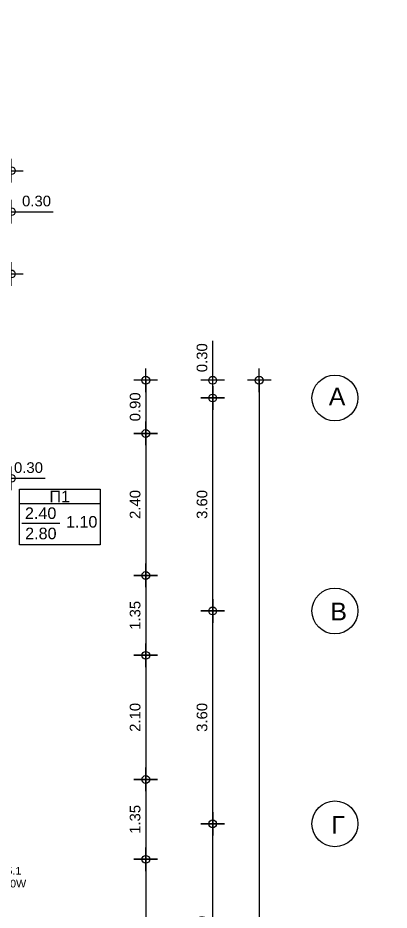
# Model space of a CAD drawing. Header units: metres. Extents: x -11 to 85, y -301 to 135.
# Drawn here: x 47.89 to 54.16, y -107.57 to -92.48 of the extents above; entities that cross this region are included whole.
import ezdxf

# ---------------------------------------------------------------- set-up
doc = ezdxf.new("R2010")
doc.units = ezdxf.units.M
doc.header["$LTSCALE"] = 0.036
doc.header["$PDMODE"] = 2
for name, color, linetype in [('arxitek aorofos', 252, 'Continuous'), ('DIMBLK', 252, 'Continuous'), ('HLEK_FL001_SYMBOLS', 230, 'Continuous')]:
    doc.layers.add(name, color=color, linetype=linetype)
doc.styles.add('COMU-N', font='arial.ttf')
doc.styles.get("Standard").update_dxf_attribs({"font": 'arial.ttf'})
doc.dimstyles.new('CADWDOT', dxfattribs={"dimscale": 0.1, "dimtxt": 1.8, "dimasz": 0.08, "dimexe": 2, "dimexo": 0, "dimgap": 0.09, "dimtad": 0, "dimrnd": 0.001, "dimzin": 0, "dimdsep": 46, "dimtxsty": 'Standard', "dimblk1": 'ARTDIM', "dimblk2": 'ARTDIM', "dimsah": 1, "dimcen": 0.09, "dimdle": 0.05, "dimse1": 1, "dimse2": 1, "dimadec": 0, "dimazin": 0, "dimtfac": 1, "dimtmove": 0, "dimatfit": 3, "dimldrblk": 'ARTDIM', "dimfxl": 2, "dimtvp": 0.9999, "dimtolj": 1, "dimtzin": 0, "dimarcsym": 0})

# ---------------------------------------------------------------- blocks, each defined once
blk = doc.blocks.new('ARTDIM')
at = {"layer": 'DIMBLK'}
for p, q in [((0, -24.9975), (0, 24.9975)), ((-24.9975, 0), (24.9975, 0))]:
    blk.add_line(p, q, dxfattribs=at)
blk.add_circle((0, 0), 8.25, dxfattribs=at)
blk = doc.blocks.new('*D985')
at = {"layer": 'arxitek aorofos', "color": 0, "lineweight": -2}
for p, q in [((47.482, -95.757), (47.766, -95.757)), ((47.774, -95.757), (48.484, -95.757))]:
    blk.add_line(p, q, dxfattribs=at)
at = {"layer": 'Defpoints', "color": 0, "transparency": 16777216}
for p in [(47.474, -92.48), (47.774, -95.757), (47.774, -97.888)]:
    blk.add_point(p, dxfattribs=at)
at = {"layer": 'arxitek aorofos', "color": 0, "lineweight": -2, "xscale": 0.008, "yscale": 0.008, "zscale": 0.008, "rotation": 180}
blk.add_blockref('ARTDIM', (47.474, -95.757), dxfattribs=at)
at = {"layer": 'arxitek aorofos', "color": 0, "lineweight": -2, "xscale": 0.008, "yscale": 0.008, "zscale": 0.008}
blk.add_blockref('ARTDIM', (47.774, -95.757), dxfattribs=at)
at = {"layer": 'arxitek aorofos', "color": 0, "insert": (48.201, -95.578), "char_height": 0.18, "attachment_point": 5}
blk.add_mtext('\\A1;0.30', dxfattribs=at)
blk = doc.blocks.new('*D987')
at = {"layer": 'arxitek aorofos', "color": 0, "lineweight": -2}
blk.add_line((14.782, -95.064), (47.766, -95.064), dxfattribs=at)
at = {"layer": 'Defpoints', "color": 0, "transparency": 16777216}
for p in [(47.774, -95.064), (14.774, -96.246), (47.774, -96.246)]:
    blk.add_point(p, dxfattribs=at)
at = {"layer": 'arxitek aorofos', "color": 0, "lineweight": -2, "xscale": 0.008, "yscale": 0.008, "zscale": 0.008, "rotation": 180}
blk.add_blockref('ARTDIM', (14.774, -95.064), dxfattribs=at)
at = {"layer": 'arxitek aorofos', "color": 0, "lineweight": -2, "xscale": 0.008, "yscale": 0.008, "zscale": 0.008}
blk.add_blockref('ARTDIM', (47.774, -95.064), dxfattribs=at)
at = {"layer": 'arxitek aorofos', "color": 0, "insert": (31.274, -94.884), "char_height": 0.18, "attachment_point": 5}
blk.add_mtext('\\A1;33.00', dxfattribs=at)
blk = doc.blocks.new('*D1002')
at = {"layer": 'arxitek aorofos', "color": 0, "lineweight": -2}
blk.add_line((43.582, -96.809), (47.766, -96.809), dxfattribs=at)
at = {"layer": 'Defpoints', "color": 0, "transparency": 16777216}
for p in [(47.774, -96.809), (43.574, -97.888), (47.774, -97.888)]:
    blk.add_point(p, dxfattribs=at)
at = {"layer": 'arxitek aorofos', "color": 0, "lineweight": -2, "xscale": 0.008, "yscale": 0.008, "zscale": 0.008, "rotation": 180}
blk.add_blockref('ARTDIM', (43.574, -96.809), dxfattribs=at)
at = {"layer": 'arxitek aorofos', "color": 0, "lineweight": -2, "xscale": 0.008, "yscale": 0.008, "zscale": 0.008}
blk.add_blockref('ARTDIM', (47.774, -96.809), dxfattribs=at)
at = {"layer": 'arxitek aorofos', "color": 0, "insert": (45.674, -96.629), "char_height": 0.18, "attachment_point": 5}
blk.add_mtext('\\A1;4.20', dxfattribs=at)
blk = doc.blocks.new('*D1058')
at = {"layer": 'arxitek aorofos', "color": 0, "lineweight": -2}
blk.add_line((51.962, -98.615), (51.962, -127.999), dxfattribs=at)
at = {"layer": 'Defpoints', "color": 0, "transparency": 16777216}
for p in [(49.077, -98.607), (49.077, -128.007), (51.962, -128.007)]:
    blk.add_point(p, dxfattribs=at)
at = {"layer": 'arxitek aorofos', "color": 0, "lineweight": -2, "xscale": 0.008, "yscale": 0.008, "zscale": 0.008}
for p, rotation in [((51.962, -98.607), 90), ((51.962, -128.007), 270)]:
    blk.add_blockref('ARTDIM', p, dxfattribs=dict(at, rotation=rotation))
at = {"layer": 'arxitek aorofos', "color": 0, "insert": (51.782, -113.307), "char_height": 0.18, "attachment_point": 5, "rotation": 90}
blk.add_mtext('\\A1;29.40', dxfattribs=at)
blk = doc.blocks.new('*D1065')
at = {"layer": 'arxitek aorofos', "color": 0, "lineweight": -2}
blk.add_line((51.177, -109.699), (51.177, -106.115), dxfattribs=at)
at = {"layer": 'Defpoints', "color": 0, "transparency": 16777216}
for p in [(51.177, -106.107), (54.157, -106.107), (54.157, -109.707)]:
    blk.add_point(p, dxfattribs=at)
at = {"layer": 'arxitek aorofos', "color": 0, "lineweight": -2, "xscale": 0.008, "yscale": 0.008, "zscale": 0.008}
for p, rotation in [((51.177, -106.107), 90), ((51.177, -109.707), 270)]:
    blk.add_blockref('ARTDIM', p, dxfattribs=dict(at, rotation=rotation))
at = {"layer": 'arxitek aorofos', "color": 0, "insert": (50.997, -107.907), "char_height": 0.18, "attachment_point": 5, "rotation": 90}
blk.add_mtext('\\A1;3.60', dxfattribs=at)
blk = doc.blocks.new('*D1066')
at = {"layer": 'arxitek aorofos', "color": 0, "lineweight": -2}
blk.add_line((51.177, -106.099), (51.177, -102.515), dxfattribs=at)
at = {"layer": 'Defpoints', "color": 0, "transparency": 16777216}
for p in [(51.177, -102.507), (54.157, -102.507), (54.157, -106.107)]:
    blk.add_point(p, dxfattribs=at)
at = {"layer": 'arxitek aorofos', "color": 0, "lineweight": -2, "xscale": 0.008, "yscale": 0.008, "zscale": 0.008}
for p, rotation in [((51.177, -102.507), 90), ((51.177, -106.107), 270)]:
    blk.add_blockref('ARTDIM', p, dxfattribs=dict(at, rotation=rotation))
at = {"layer": 'arxitek aorofos', "color": 0, "insert": (50.997, -104.307), "char_height": 0.18, "attachment_point": 5, "rotation": 90}
blk.add_mtext('\\A1;3.60', dxfattribs=at)
blk = doc.blocks.new('*D1067')
at = {"layer": 'arxitek aorofos', "color": 0, "lineweight": -2}
blk.add_line((51.177, -102.499), (51.177, -98.915), dxfattribs=at)
at = {"layer": 'Defpoints', "color": 0, "transparency": 16777216}
for p in [(51.177, -98.907), (54.157, -98.907), (54.157, -102.507)]:
    blk.add_point(p, dxfattribs=at)
at = {"layer": 'arxitek aorofos', "color": 0, "lineweight": -2, "xscale": 0.008, "yscale": 0.008, "zscale": 0.008}
for p, rotation in [((51.177, -98.907), 90), ((51.177, -102.507), 270)]:
    blk.add_blockref('ARTDIM', p, dxfattribs=dict(at, rotation=rotation))
at = {"layer": 'arxitek aorofos', "color": 0, "insert": (50.997, -100.707), "char_height": 0.18, "attachment_point": 5, "rotation": 90}
blk.add_mtext('\\A1;3.60', dxfattribs=at)
blk = doc.blocks.new('*D1068')
at = {"layer": 'arxitek aorofos', "color": 0, "lineweight": -2}
for p, q in [((51.177, -98.607), (51.177, -97.943)), ((51.177, -98.899), (51.177, -98.615))]:
    blk.add_line(p, q, dxfattribs=at)
at = {"layer": 'Defpoints', "color": 0, "transparency": 16777216}
for p in [(49.077, -98.607), (51.177, -98.607), (54.157, -98.907)]:
    blk.add_point(p, dxfattribs=at)
at = {"layer": 'arxitek aorofos', "color": 0, "lineweight": -2, "xscale": 0.008, "yscale": 0.008, "zscale": 0.008}
for p, rotation in [((51.177, -98.607), 90), ((51.177, -98.907), 270)]:
    blk.add_blockref('ARTDIM', p, dxfattribs=dict(at, rotation=rotation))
at = {"layer": 'arxitek aorofos', "color": 0, "insert": (50.997, -98.226), "char_height": 0.18, "attachment_point": 5, "rotation": 90}
blk.add_mtext('\\A1;0.30', dxfattribs=at)
blk = doc.blocks.new('*D1069')
at = {"layer": 'arxitek aorofos', "color": 0, "lineweight": -2}
blk.add_line((50.047, -98.615), (50.047, -99.499), dxfattribs=at)
at = {"layer": 'Defpoints', "color": 0, "transparency": 16777216}
for p in [(49.077, -98.607), (49.077, -99.507), (50.047, -99.507)]:
    blk.add_point(p, dxfattribs=at)
at = {"layer": 'arxitek aorofos', "color": 0, "lineweight": -2, "xscale": 0.008, "yscale": 0.008, "zscale": 0.008}
for p, rotation in [((50.047, -98.607), 90), ((50.047, -99.507), 270)]:
    blk.add_blockref('ARTDIM', p, dxfattribs=dict(at, rotation=rotation))
at = {"layer": 'arxitek aorofos', "color": 0, "insert": (49.867, -99.057), "char_height": 0.18, "attachment_point": 5, "rotation": 90}
blk.add_mtext('\\A1;0.90', dxfattribs=at)
blk = doc.blocks.new('*D1070')
at = {"layer": 'arxitek aorofos', "color": 0, "lineweight": -2}
blk.add_line((50.047, -99.515), (50.047, -101.899), dxfattribs=at)
at = {"layer": 'Defpoints', "color": 0, "transparency": 16777216}
for p in [(49.077, -99.507), (49.077, -101.907), (50.047, -101.907)]:
    blk.add_point(p, dxfattribs=at)
at = {"layer": 'arxitek aorofos', "color": 0, "lineweight": -2, "xscale": 0.008, "yscale": 0.008, "zscale": 0.008}
for p, rotation in [((50.047, -99.507), 90), ((50.047, -101.907), 270)]:
    blk.add_blockref('ARTDIM', p, dxfattribs=dict(at, rotation=rotation))
at = {"layer": 'arxitek aorofos', "color": 0, "insert": (49.867, -100.707), "char_height": 0.18, "attachment_point": 5, "rotation": 90}
blk.add_mtext('\\A1;2.40', dxfattribs=at)
blk = doc.blocks.new('*D1071')
at = {"layer": 'arxitek aorofos', "color": 0, "lineweight": -2}
blk.add_line((50.047, -101.915), (50.047, -103.249), dxfattribs=at)
at = {"layer": 'Defpoints', "color": 0, "transparency": 16777216}
for p in [(49.077, -101.907), (49.077, -103.257), (50.047, -103.257)]:
    blk.add_point(p, dxfattribs=at)
at = {"layer": 'arxitek aorofos', "color": 0, "lineweight": -2, "xscale": 0.008, "yscale": 0.008, "zscale": 0.008}
for p, rotation in [((50.047, -101.907), 90), ((50.047, -103.257), 270)]:
    blk.add_blockref('ARTDIM', p, dxfattribs=dict(at, rotation=rotation))
at = {"layer": 'arxitek aorofos', "color": 0, "insert": (49.867, -102.582), "char_height": 0.18, "attachment_point": 5, "rotation": 90}
blk.add_mtext('\\A1;1.35', dxfattribs=at)
blk = doc.blocks.new('*D1072')
at = {"layer": 'arxitek aorofos', "color": 0, "lineweight": -2}
blk.add_line((50.047, -103.265), (50.047, -105.349), dxfattribs=at)
at = {"layer": 'Defpoints', "color": 0, "transparency": 16777216}
for p in [(49.077, -103.257), (49.077, -105.357), (50.047, -105.357)]:
    blk.add_point(p, dxfattribs=at)
at = {"layer": 'arxitek aorofos', "color": 0, "lineweight": -2, "xscale": 0.008, "yscale": 0.008, "zscale": 0.008}
for p, rotation in [((50.047, -103.257), 90), ((50.047, -105.357), 270)]:
    blk.add_blockref('ARTDIM', p, dxfattribs=dict(at, rotation=rotation))
at = {"layer": 'arxitek aorofos', "color": 0, "insert": (49.867, -104.307), "char_height": 0.18, "attachment_point": 5, "rotation": 90}
blk.add_mtext('\\A1;2.10', dxfattribs=at)
blk = doc.blocks.new('*D1073')
at = {"layer": 'arxitek aorofos', "color": 0, "lineweight": -2}
blk.add_line((50.047, -105.365), (50.047, -106.699), dxfattribs=at)
at = {"layer": 'Defpoints', "color": 0, "transparency": 16777216}
for p in [(49.077, -105.357), (49.077, -106.707), (50.047, -106.707)]:
    blk.add_point(p, dxfattribs=at)
at = {"layer": 'arxitek aorofos', "color": 0, "lineweight": -2, "xscale": 0.008, "yscale": 0.008, "zscale": 0.008}
for p, rotation in [((50.047, -105.357), 90), ((50.047, -106.707), 270)]:
    blk.add_blockref('ARTDIM', p, dxfattribs=dict(at, rotation=rotation))
at = {"layer": 'arxitek aorofos', "color": 0, "insert": (49.867, -106.032), "char_height": 0.18, "attachment_point": 5, "rotation": 90}
blk.add_mtext('\\A1;1.35', dxfattribs=at)
blk = doc.blocks.new('*D1074')
at = {"layer": 'arxitek aorofos', "color": 0, "lineweight": -2}
blk.add_line((50.047, -106.715), (50.047, -109.549), dxfattribs=at)
at = {"layer": 'Defpoints', "color": 0, "transparency": 16777216}
for p in [(49.077, -106.707), (49.077, -109.557), (50.047, -109.557)]:
    blk.add_point(p, dxfattribs=at)
at = {"layer": 'arxitek aorofos', "color": 0, "lineweight": -2, "xscale": 0.008, "yscale": 0.008, "zscale": 0.008}
for p, rotation in [((50.047, -106.707), 90), ((50.047, -109.557), 270)]:
    blk.add_blockref('ARTDIM', p, dxfattribs=dict(at, rotation=rotation))
at = {"layer": 'arxitek aorofos', "color": 0, "insert": (49.867, -108.132), "char_height": 0.18, "attachment_point": 5, "rotation": 90}
blk.add_mtext('\\A1;2.85', dxfattribs=at)
blk = doc.blocks.new('*D1096')
at = {"layer": 'arxitek aorofos', "color": 0, "lineweight": -2}
for p, q in [((47.482, -100.265), (47.766, -100.265)), ((47.774, -100.265), (48.348, -100.265))]:
    blk.add_line(p, q, dxfattribs=at)
at = {"layer": 'Defpoints', "color": 0, "transparency": 16777216}
for p in [(47.474, -99.507), (47.774, -99.507), (47.774, -100.265)]:
    blk.add_point(p, dxfattribs=at)
at = {"layer": 'arxitek aorofos', "color": 0, "lineweight": -2, "xscale": 0.008, "yscale": 0.008, "zscale": 0.008, "rotation": 180}
blk.add_blockref('ARTDIM', (47.474, -100.265), dxfattribs=at)
at = {"layer": 'arxitek aorofos', "color": 0, "lineweight": -2, "xscale": 0.008, "yscale": 0.008, "zscale": 0.008}
blk.add_blockref('ARTDIM', (47.774, -100.265), dxfattribs=at)
at = {"layer": 'arxitek aorofos', "color": 0, "insert": (48.065, -100.085), "char_height": 0.18, "attachment_point": 5}
blk.add_mtext('\\A1;0.30', dxfattribs=at)
blk = doc.blocks.new('*D1140')
at = {"layer": 'arxitek aorofos', "color": 0, "lineweight": -2}
for p, q in [((47.144, -98.607), (47.144, -98.033)), ((47.144, -98.899), (47.144, -98.615))]:
    blk.add_line(p, q, dxfattribs=at)
at = {"layer": 'Defpoints', "color": 0, "transparency": 16777216}
for p in [(47.144, -98.607), (48.2, -98.607), (48.2, -98.907)]:
    blk.add_point(p, dxfattribs=at)
at = {"layer": 'arxitek aorofos', "color": 0, "lineweight": -2, "xscale": 0.008, "yscale": 0.008, "zscale": 0.008}
for p, rotation in [((47.144, -98.607), 90), ((47.144, -98.907), 270)]:
    blk.add_blockref('ARTDIM', p, dxfattribs=dict(at, rotation=rotation))
at = {"layer": 'arxitek aorofos', "color": 0, "insert": (46.964, -98.316), "char_height": 0.18, "attachment_point": 5, "rotation": 90}
blk.add_mtext('\\A1;0.30', dxfattribs=at)

msp = doc.modelspace()

# ---------------------------------------------------------------- linework, layer by layer
at = {"layer": 'arxitek aorofos'}
for p, q in [((47.911, -101.389), (47.911, -100.451)), ((47.911, -100.451), (49.278, -100.451)), ((49.278, -100.451), (49.278, -101.389)), ((49.278, -100.697), (47.911, -100.697)), ((47.95, -101.022), (48.595, -101.022)), ((49.278, -101.389), (47.911, -101.389))]:
    msp.add_line(p, q, dxfattribs=at)
for centre in [(53.241, -98.907), (53.241, -102.507), (53.241, -106.107)]:
    msp.add_circle(centre, 0.387, dxfattribs=at)

# ---------------------------------------------------------------- texts
at = {"layer": 'arxitek aorofos', "style": 'COMU-N'}
for s, height, p in [('Α', 0.3, (53.138, -99.031)), ('Π1', 0.195, (48.418, -100.669)), ('2.40', 0.195, (48.006, -100.952)), ('1.10', 0.195, (48.699, -101.098)), ('2.80', 0.195, (48.009, -101.295)), ('Β', 0.3, (53.165, -102.667)), ('Γ', 0.3, (53.183, -106.275))]:
    msp.add_text(s, height=height, dxfattribs=at).set_placement(p)
at = {"layer": 'HLEK_FL001_SYMBOLS', "insert": (47.451, -106.836), "char_height": 0.13, "attachment_point": 1, "style": 'COMU-N'}
msp.add_mtext_dynamic_manual_height_columns('XA5.1\\P1200W', width=0.34965, gutter_width=0.65, heights=[0], dxfattribs=at)

# ---------------------------------------------------------------- dimensions: what is measured, and where the dimension line sits
at = {"layer": 'arxitek aorofos'}
dim = msp.add_linear_dim(base=(47.774, -95.757), p1=(47.474, -92.48), p2=(47.774, -97.888), dimstyle='CADWDOT', dxfattribs=at)
dim.commit()
dim.dimension.update_dxf_attribs({"geometry": '*D985', "text_midpoint": (48.201, -95.757), "dimtype": 160})
for base, p1, p2, picture, middle in [((47.774, -95.064), (14.774, -96.246), (47.774, -96.246), '*D987', (31.274, -94.884)), ((47.774, -96.809), (43.574, -97.888), (47.774, -97.888), '*D1002', (45.674, -96.629)), ((47.774, -100.265), (47.474, -99.507), (47.774, -99.507), '*D1096', (48.065, -100.085))]:
    dim = msp.add_linear_dim(base=base, p1=p1, p2=p2, dimstyle='CADWDOT', dxfattribs=at)
    dim.commit()
    dim.dimension.update_dxf_attribs({"geometry": picture, "text_midpoint": middle})
dim = msp.add_aligned_dim(p1=(48.2, -98.907), p2=(48.2, -98.607), distance=1.057, dimstyle='CADWDOT', dxfattribs=at)
dim.commit()
dim.dimension.update_dxf_attribs({"geometry": '*D1140', "text_midpoint": (46.964, -98.316)})
dim = msp.add_linear_dim(base=(51.177, -98.607), p1=(54.157, -98.907), p2=(49.077, -98.607), angle=90, dimstyle='CADWDOT', dxfattribs=at)
dim.commit()
dim.dimension.update_dxf_attribs({"geometry": '*D1068', "text_midpoint": (51.177, -98.226), "dimtype": 160})
for base, p1, p2, picture, middle in [((51.962, -128.007), (49.077, -98.607), (49.077, -128.007), '*D1058', (51.782, -113.307)), ((50.047, -99.507), (49.077, -98.607), (49.077, -99.507), '*D1069', (49.867, -99.057)), ((51.177, -98.907), (54.157, -102.507), (54.157, -98.907), '*D1067', (50.997, -100.707)), ((50.047, -101.907), (49.077, -99.507), (49.077, -101.907), '*D1070', (49.867, -100.707)), ((50.047, -103.257), (49.077, -101.907), (49.077, -103.257), '*D1071', (49.867, -102.582)), ((51.177, -102.507), (54.157, -106.107), (54.157, -102.507), '*D1066', (50.997, -104.307)), ((50.047, -105.357), (49.077, -103.257), (49.077, -105.357), '*D1072', (49.867, -104.307)), ((50.047, -106.707), (49.077, -105.357), (49.077, -106.707), '*D1073', (49.867, -106.032)), ((51.177, -106.107), (54.157, -109.707), (54.157, -106.107), '*D1065', (50.997, -107.907)), ((50.047, -109.557), (49.077, -106.707), (49.077, -109.557), '*D1074', (49.867, -108.132))]:
    dim = msp.add_linear_dim(base=base, p1=p1, p2=p2, angle=90, dimstyle='CADWDOT', dxfattribs=at)
    dim.commit()
    dim.dimension.update_dxf_attribs({"geometry": picture, "text_midpoint": middle})

doc.saveas('drawing.dxf')
